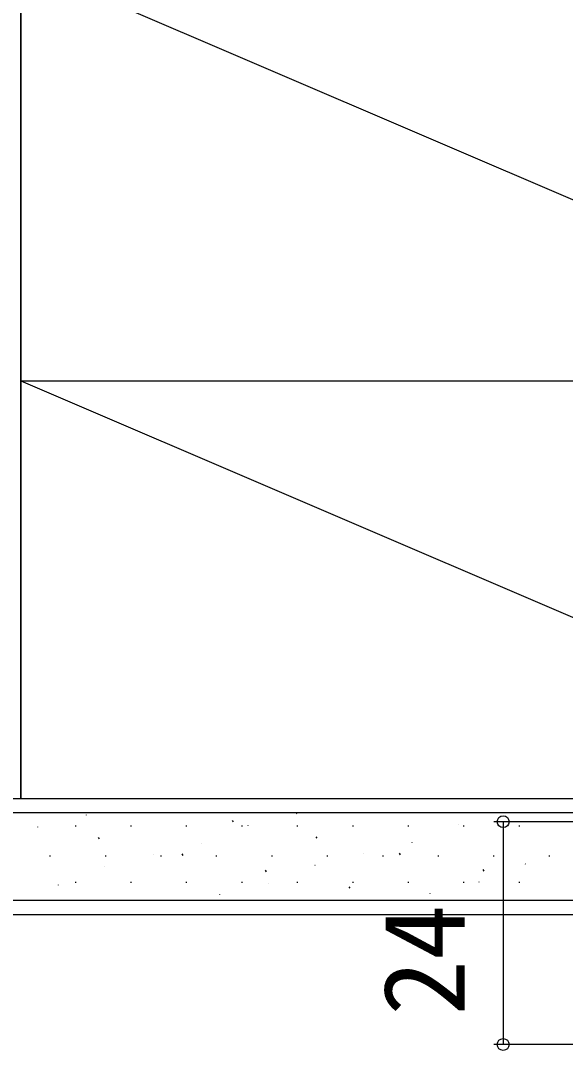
# Model space of a CAD drawing. Units: millimetres, scale not verified. Extents: x -525 to 525, y -784 to 780.
# Drawn here: x -433.9 to -375.2, y -244.6 to -133.7 of the extents above; entities that cross this region are included whole.
import ezdxf
from ezdxf.enums import TextEntityAlignment as Align

# ---------------------------------------------------------------- set-up
doc = ezdxf.new("R2010")
doc.units = ezdxf.units.MM
doc.header["$LTSCALE"] = 4
doc.layers.add('0-5_YKK_D', color=6, linetype='Continuous')
doc.layers.add('0-7_YSS_K', color=3, linetype='Continuous')
doc.styles.add('ＭＳ ゴシック', font='')
doc.styles.get('ＭＳ ゴシック').set_extended_font_data('MS Gothic')

msp = doc.modelspace()

# ---------------------------------------------------------------- linework, layer by layer
at = {"layer": '0-5_YKK_D'}
for p, q in [((-317.407, -219.991), (-382.907, -219.991)), ((-381.907, -219.991), (-381.907, -243.986)), ((-344.907, -243.986), (-382.907, -243.986))]:
    msp.add_line(p, q, dxfattribs=at)
for centre in [(-381.907, -219.991), (-381.907, -243.986)]:
    msp.add_circle(centre, 0.637, dxfattribs=at)
at = {"layer": '0-7_YSS_K'}
for p, q in [((-433.907, -127.486), (-328.907, -172.486)), ((-433.907, -172.486), (-328.907, -172.486)), ((-433.907, -172.486), (-328.907, -217.486)), ((-446.407, -218.986), (-316.407, -218.986)), ((-426.84, -219.281), (-426.847, -219.262)), ((-404.167, -219.128), (-404.174, -219.109)), ((-432.065, -220.573), (-432.071, -220.554)), ((-427.993, -220.489), (-427.993, -220.389)), ((-422.013, -220.489), (-422.013, -220.389)), ((-416.033, -220.489), (-416.033, -220.389)), ((-410.972, -220.007), (-411.083, -219.84)), ((-410.053, -220.489), (-410.053, -220.389)), ((-409.391, -220.42), (-409.398, -220.401)), ((-404.073, -220.489), (-404.073, -220.389)), ((-398.093, -220.489), (-398.093, -220.389)), ((-392.113, -220.489), (-392.113, -220.389)), ((-386.718, -220.266), (-386.725, -220.248)), ((-386.133, -220.489), (-386.133, -220.389)), ((-380.153, -220.489), (-380.153, -220.389)), ((-425.425, -221.848), (-425.536, -221.681)), ((-401.966, -221.776), (-402.076, -221.609)), ((-414.382, -222.372), (-414.389, -222.353)), ((-391.709, -222.218), (-391.715, -222.199)), ((-430.743, -223.719), (-430.743, -223.619)), ((-424.763, -223.719), (-424.763, -223.619)), ((-419.64, -223.569), (-419.646, -223.551)), ((-418.783, -223.719), (-418.783, -223.619)), ((-416.419, -223.617), (-416.529, -223.45)), ((-412.803, -223.719), (-412.803, -223.619)), ((-406.823, -223.719), (-406.823, -223.619)), ((-400.843, -223.719), (-400.843, -223.619)), ((-396.966, -223.416), (-396.973, -223.397)), ((-394.863, -223.719), (-394.863, -223.619)), ((-392.96, -223.545), (-393.07, -223.378)), ((-388.883, -223.719), (-388.883, -223.619)), ((-382.903, -223.719), (-382.903, -223.619)), ((-376.923, -223.719), (-376.923, -223.619)), ((-424.864, -224.861), (-424.871, -224.843)), ((-402.191, -224.708), (-402.197, -224.689)), ((-383.953, -225.314), (-384.064, -225.147)), ((-379.517, -224.555), (-379.524, -224.536)), ((-407.412, -225.386), (-407.523, -225.219)), ((-429.855, -226.813), (-429.862, -226.794)), ((-427.993, -226.569), (-427.993, -226.469)), ((-422.013, -226.569), (-422.013, -226.469)), ((-416.033, -226.569), (-416.033, -226.469)), ((-410.053, -226.569), (-410.053, -226.469)), ((-407.182, -226.66), (-407.188, -226.641)), ((-404.073, -226.569), (-404.073, -226.469)), ((-398.406, -227.155), (-398.516, -226.988)), ((-398.093, -226.569), (-398.093, -226.469)), ((-392.113, -226.569), (-392.113, -226.469)), ((-386.133, -226.569), (-386.133, -226.469)), ((-384.508, -226.507), (-384.515, -226.488)), ((-380.153, -226.569), (-380.153, -226.469)), ((-316.407, -228.486), (-446.407, -228.486)), ((-412.439, -227.858), (-412.446, -227.839)), ((-389.766, -227.704), (-389.773, -227.686)), ((-446.407, -229.986), (-316.407, -229.986))]:
    msp.add_line(p, q, dxfattribs=at)
for points in [[(-433.907, -117.486), (-433.907, -217.486), (-433.907, -117.486)], [(-446.407, -217.486), (-316.407, -217.486), (-331.907, -217.486)]]:
    msp.add_lwpolyline(points, dxfattribs=at)

# ---------------------------------------------------------------- texts
at = {"layer": '0-5_YKK_D', "style": 'ＭＳ ゴシック'}
msp.add_text('24', height=8.798, rotation=90, dxfattribs=at).set_placement((-383.407, -240.886), align=Align.BOTTOM_LEFT)

doc.saveas('drawing.dxf')
